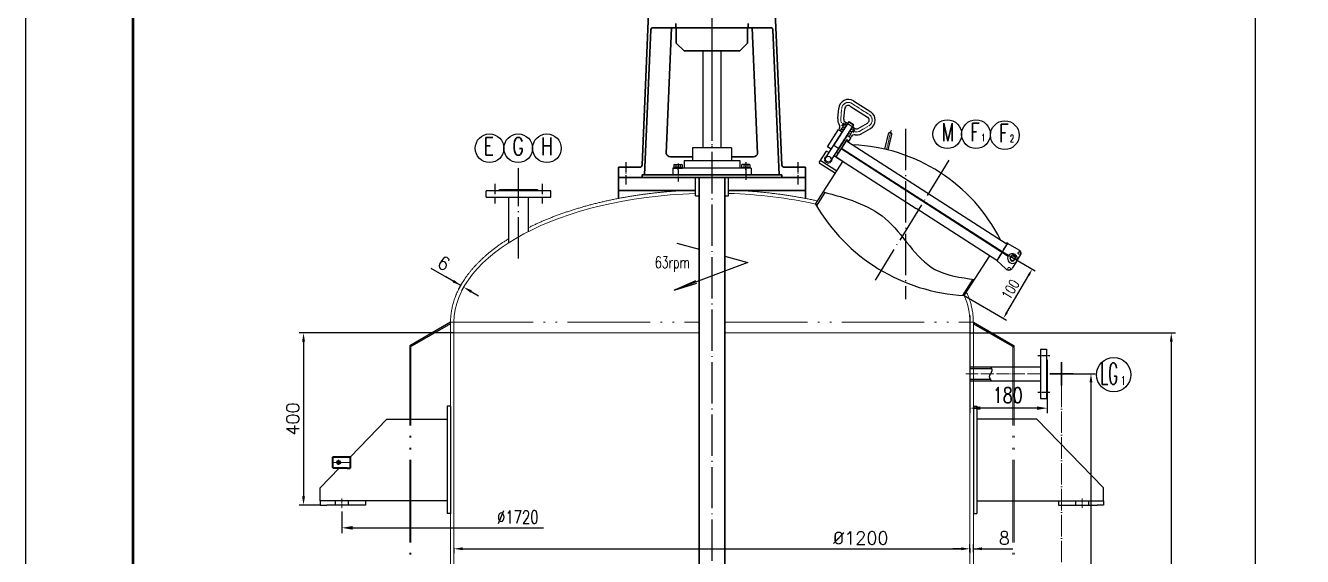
# Model space of a CAD drawing. Extents: x -5195 to 745, y -4429 to 3981.
# Drawn here: x -5195 to -2225, y 719 to 1953 of the extents above; entities that cross this region are included whole.
import ezdxf

# ---------------------------------------------------------------- set-up
doc = ezdxf.new("R2010")
doc.units = 0
doc.header["$MEASUREMENT"] = 0
for name, pattern in [('ACAD_ISO04W100', [30.5, 24, -3, 0.5, -3]), ('ACAD_ISO05W100', [34, 24, -3, 0.5, -3, 0.5, -3]), ('CENTER', [50.8, 31.75, -6.35, 6.35, -6.35]), ('DASH10', [12, 10, -1, 0, -1]), ('DIVIDEX2', [2.5, 1, -0.5, 0, -0.5, 0, -0.5]), ('HIDDEN', [0.375, 0.25, -0.125]), ('PHANTOMX2', [5, 2.5, -0.5, 0.5, -0.5, 0.5, -0.5])]:
    doc.linetypes.add(name, pattern=pattern)
doc.layers.get('0').update_dxf_attribs({"color": 5, "linetype": 'CONTINUOUS'})
doc.layers.get('DEFPOINTS').update_dxf_attribs({"linetype": 'CONTINUOUS'})
for name, color, linetype in [('1中心线', 3, 'ACAD_ISO04W100'), ('3', 5, 'PHANTOMX2'), ('3轮廓', 7, 'CONTINUOUS'), ('3轮廓、图框', 7, 'CONTINUOUS'), ('4文字、标注、剖面线', 5, 'CONTINUOUS'), ('4文字标注', 5, 'CONTINUOUS'), ('6断裂线', 6, 'ACAD_ISO05W100'), ('7虚线', 1, 'HIDDEN'), ('wen', 5, 'CONTINUOUS'), ('粗实线', 7, 'CONTINUOUS')]:
    doc.layers.add(name, color=color, linetype=linetype)
for name, color, linetype, lineweight in [('2-中心线', 3, 'ACAD_ISO04W100', 18), ('3-粗直线', 7, 'CONTINUOUS', 40), ('中心线', 3, 'DASH10', 18), ('双点划线', 5, 'DIVIDEX2', 18), ('细实线', 5, 'CONTINUOUS', 18), ('虚线', 1, 'HIDDEN', 18), ('轮廓线', 7, 'CONTINUOUS', 30)]:
    doc.layers.add(name, color=color, linetype=linetype, lineweight=lineweight)
doc.styles.add('CHINA', font='romans.shx', dxfattribs={"bigfont": 'china.shx'})
doc.styles.add('样式 2', font='ROMANS.shx', dxfattribs={"width": 0.75, "bigfont": 'hmhz.shx'})
doc.dimstyles.new('ISO-25', dxfattribs={"dimscale": 20, "dimtxt": 3, "dimasz": 2.5, "dimexe": 1.25, "dimexo": 0.625, "dimgap": 1, "dimtad": 1, "dimdec": 0, "dimdsep": 46, "dimtxsty": '样式 2', "dimcen": 2.5, "dimclrd": 256, "dimclre": 256, "dimclrt": 256, "dimadec": 0, "dimazin": 0, "dimtfac": 1, "dimtdec": 0, "dimtmove": 0, "dimatfit": 3, "dimfxl": 1, "dimlwd": -1, "dimlwe": -1, "dimarcsym": 0})
doc.dimstyles.new('总图', dxfattribs={"dimscale": 8, "dimtxt": 3, "dimasz": 2, "dimexe": 1, "dimexo": 0, "dimgap": 1, "dimtad": 1, "dimdec": 4, "dimzin": 11, "dimdsep": 46, "dimtxsty": '样式 2', "dimcen": 0, "dimclrd": 256, "dimclre": 256, "dimclrt": 256, "dimadec": 0, "dimazin": 0, "dimtfac": 0.7, "dimtdec": 4, "dimtmove": 0, "dimatfit": 3, "dimfxl": 1, "dimtolj": 1, "dimtzin": 11, "dimarcsym": 0})
doc.dimstyles.new('总图1', dxfattribs={"dimscale": 8, "dimtxt": 3, "dimasz": 2, "dimexe": 1, "dimexo": 0, "dimgap": 1, "dimtad": 1, "dimdec": 4, "dimzin": 11, "dimdsep": 46, "dimtxsty": '样式 2', "dimcen": 0, "dimclrd": 5, "dimclre": 5, "dimclrt": 5, "dimadec": 0, "dimazin": 0, "dimtfac": 0.7, "dimtdec": 4, "dimtmove": 0, "dimatfit": 0, "dimfxl": 1, "dimtolj": 1, "dimtzin": 11, "dimarcsym": 0})
doc.dimstyles.new('普通15CC', dxfattribs={"dimscale": 10, "dimtxt": 3, "dimasz": 2, "dimexe": 1, "dimexo": 0, "dimgap": 1, "dimtad": 1, "dimdec": 0, "dimzin": 11, "dimdsep": 46, "dimtxsty": 'CHINA', "dimcen": 0, "dimclrd": 5, "dimclre": 5, "dimclrt": 5, "dimadec": 0, "dimazin": 0, "dimtfac": 0.7, "dimtdec": 4, "dimtofl": 0, "dimtmove": 0, "dimatfit": 0, "dimfxl": 1, "dimtolj": 1, "dimtzin": 11, "dimarcsym": 0})

# ---------------------------------------------------------------- blocks, each defined once
blk = doc.blocks.new('*D20')
at = {"layer": '3轮廓、图框', "color": 5, "lineweight": -2}
for p, q in [((-4182.5, 1348.9), (-4251.1, 1388.7)), ((-4199.8, 1359), (-4217.1, 1369)), ((-4181.3, 1351), (-4187.5, 1340.3)), ((-4174.4, 1347), (-4180.6, 1336.3)), ((-4158.3, 1334.9), (-4141, 1324.8))]:
    blk.add_line(p, q, dxfattribs=at)
at = {"layer": '3轮廓、图框', "color": 5}
for points in [[(-4201.5, 1356.1), (-4198.1, 1361.9), (-4182.5, 1348.9)], [(-4156.6, 1337.8), (-4159.9, 1332), (-4175.6, 1344.9)]]:
    blk.add_solid(points, dxfattribs=at)
at = {"layer": 'DEFPOINTS', "color": 0}
for p in [(-4182.5, 1348.9), (-4181.3, 1351), (-4174.4, 1347)]:
    blk.add_point(p, dxfattribs=at)
at = {"layer": '3轮廓、图框', "color": 5, "insert": (-4221.8, 1400.7), "char_height": 30, "attachment_point": 5, "rotation": 329.8754, "style": 'CHINA'}
blk.add_mtext('\\A1;6', dxfattribs=at)
blk = doc.blocks.new('*D21')
at = {"layer": '3轮廓、图框', "color": 5, "lineweight": -2}
for p, q in [((-4198.1, 1238.4), (-4558, 1238.4)), ((-4548, 1218.4), (-4548, 858.4)), ((-4509.1, 838.4), (-4558, 838.4))]:
    blk.add_line(p, q, dxfattribs=at)
at = {"layer": '3轮廓、图框', "color": 5}
for points in [[(-4544.7, 1218.4), (-4551.4, 1218.4), (-4548, 1238.4)], [(-4551.4, 858.4), (-4544.7, 858.4), (-4548, 838.4)]]:
    blk.add_solid(points, dxfattribs=at)
at = {"layer": 'DEFPOINTS', "color": 0}
for p in [(-4198.1, 1238.4), (-4548, 838.4), (-4509.1, 838.4)]:
    blk.add_point(p, dxfattribs=at)
at = {"layer": '3轮廓、图框', "color": 5, "insert": (-4573, 1038.4), "char_height": 30, "attachment_point": 5, "rotation": 90, "style": 'CHINA'}
blk.add_mtext('\\A1;400', dxfattribs=at)
blk = doc.blocks.new('*D22')
at = {"layer": '4文字标注'}
for p, q in [((-4459.1, 823.8), (-4459.1, 773)), ((-4434.1, 785.5), (-3989.8, 785.5))]:
    blk.add_line(p, q, dxfattribs=at)
blk.add_solid([(-4434.1, 789.7), (-4434.1, 781.3), (-4459.1, 785.5)], dxfattribs=at)
at = {"layer": 'DEFPOINTS', "color": 0}
for p in [(-4459.1, 830), (-4010.9, 642)]:
    blk.add_point(p, dxfattribs=at)
at = {"layer": '4文字标注', "insert": (-4049.6, 810.5), "char_height": 30, "attachment_point": 5, "style": '样式 2', "bg_fill": 3, "box_fill_scale": 1.25, "bg_fill_color": 256, "bg_fill_true_color": 13158600, "bg_fill_transparency": 0}
blk.add_mtext('%%C1720', dxfattribs=at)
at = {"layer": 'DEFPOINTS', "color": 0}
blk.add_point((-4010.9, 785.5), dxfattribs=at)
blk = doc.blocks.new('_None')
blk = doc.blocks.new('管口符号')
at = {"layer": '4文字标注'}
blk.add_circle((-1249.14, -514.69), 4, dxfattribs=at)
at = {"layer": '4文字标注', "style": '样式 2', "width": 0.7}
for tag, p, height in [('A', (-1250.76, -516.64), 5), ('1', (-1247.74, -516.63), 2)]:
    blk.add_attdef(tag, p, '', height=height, dxfattribs=at)
blk = doc.blocks.new('*D38')
at = {"layer": '3轮廓、图框', "color": 5, "lineweight": -2}
for p, q in [((-2998.1, 728.7), (-2998.1, 746.7)), ((-2990.1, 728.7), (-2990.1, 746.7)), ((-3018.1, 736.7), (-3038.1, 736.7)), ((-2990.1, 736.7), (-2898, 736.7)), ((-2970.1, 736.7), (-2950.1, 736.7))]:
    blk.add_line(p, q, dxfattribs=at)
at = {"layer": '3轮廓、图框', "color": 5}
for points in [[(-3018.1, 733.4), (-3018.1, 740.1), (-2998.1, 736.7)], [(-2970.1, 740.1), (-2970.1, 733.4), (-2990.1, 736.7)]]:
    blk.add_solid(points, dxfattribs=at)
at = {"layer": 'DEFPOINTS', "color": 0}
for p in [(-2998.1, 728.7), (-2990.1, 736.7), (-2990.1, 728.7)]:
    blk.add_point(p, dxfattribs=at)
at = {"layer": '3轮廓、图框', "color": 5, "insert": (-2918, 761.7), "char_height": 30, "attachment_point": 5, "style": 'CHINA'}
blk.add_mtext('\\A1;8', dxfattribs=at)
blk = doc.blocks.new('*D42')
at = {"layer": '3轮廓、图框', "color": 5, "lineweight": -2}
for p, q in [((-4198.1, 738.1), (-4198.1, 726.7)), ((-4178.1, 736.7), (-3018.1, 736.7)), ((-2998.1, 738.1), (-2998.1, 726.7))]:
    blk.add_line(p, q, dxfattribs=at)
at = {"layer": '3轮廓、图框', "color": 5}
for points in [[(-4178.1, 740.1), (-4178.1, 733.4), (-4198.1, 736.7)], [(-3018.1, 733.4), (-3018.1, 740.1), (-2998.1, 736.7)]]:
    blk.add_solid(points, dxfattribs=at)
at = {"layer": 'DEFPOINTS', "color": 0}
for p in [(-4198.1, 738.1), (-2998.1, 738.1), (-2998.1, 736.7)]:
    blk.add_point(p, dxfattribs=at)
at = {"layer": '3轮廓、图框', "color": 5, "insert": (-3251.9, 761.7), "char_height": 30, "attachment_point": 5, "style": 'CHINA'}
blk.add_mtext('\\A1;{\\fISOCPEUR|b0|i0|c0|p22;%%c}1200', dxfattribs=at)
blk = doc.blocks.new('*U19')
at = {"color": 3, "linetype": 'CENTER'}
blk.add_line((419.9, 127.7), (404.9, 127.7), dxfattribs=at)
at = {"color": 7, "linetype": 'Continuous'}
for p, q in [((413.9, 146.2), (410.9, 146.2)), ((410.9, 146.2), (410.9, 109.2)), ((410.9, 109.2), (413.9, 109.2)), ((413.9, 109.2), (413.9, 146.2))]:
    blk.add_line(p, q, dxfattribs=at)
blk = doc.blocks.new('*D65')
at = {"layer": '3轮廓、图框', "color": 5, "lineweight": -2}
for p, q in [((-3559, 2959.8), (-2324.6, 2959.8)), ((-2334.6, 2939.8), (-2334.6, -973.8)), ((-3559, -993.8), (-2324.6, -993.8))]:
    blk.add_line(p, q, dxfattribs=at)
at = {"layer": '3轮廓、图框', "color": 5}
for points in [[(-2331.2, 2939.8), (-2337.9, 2939.8), (-2334.6, 2959.8)], [(-2337.9, -973.8), (-2331.2, -973.8), (-2334.6, -993.8)]]:
    blk.add_solid(points, dxfattribs=at)
at = {"layer": 'DEFPOINTS', "color": 0}
for p in [(-3559, 2959.8), (-3559, -993.8), (-2334.6, -993.8)]:
    blk.add_point(p, dxfattribs=at)
at = {"layer": '3轮廓、图框', "color": 5, "insert": (-2359.6, 455.3), "char_height": 30, "attachment_point": 5, "rotation": 90, "style": 'CHINA'}
blk.add_mtext('\\A1;~3960', dxfattribs=at)
blk = doc.blocks.new('*D66')
at = {"layer": '3轮廓、图框', "color": 5, "lineweight": -2}
for p, q in [((-2998.1, 1238.4), (-2519.7, 1238.4)), ((-2529.7, 1218.4), (-2529.7, -241.6)), ((-2998.1, -261.6), (-2519.7, -261.6))]:
    blk.add_line(p, q, dxfattribs=at)
at = {"layer": '3轮廓、图框', "color": 5}
for points in [[(-2526.4, 1218.4), (-2533, 1218.4), (-2529.7, 1238.4)], [(-2533, -241.6), (-2526.4, -241.6), (-2529.7, -261.6)]]:
    blk.add_solid(points, dxfattribs=at)
at = {"layer": 'DEFPOINTS', "color": 0}
for p in [(-2998.1, 1238.4), (-2998.1, -261.6), (-2529.7, -261.6)]:
    blk.add_point(p, dxfattribs=at)
at = {"layer": '3轮廓、图框', "color": 5, "insert": (-2554.7, 488.4), "char_height": 30, "attachment_point": 5, "rotation": 90, "style": 'CHINA'}
blk.add_mtext('\\A1;1500', dxfattribs=at)
blk = doc.blocks.new('*D69')
at = {"layer": '4文字、标注、剖面线', "color": 5, "lineweight": -2}
for p, q in [((-2998.1, 1278.8), (-2998.1, 1051.7)), ((-2818.1, 1111), (-2818.1, 1051.7)), ((-2842.1, 1063.7), (-2974.1, 1063.7))]:
    blk.add_line(p, q, dxfattribs=at)
at = {"layer": '4文字、标注、剖面线', "color": 5}
for points in [[(-2974.1, 1067.7), (-2974.1, 1059.7), (-2998.1, 1063.7)], [(-2842.1, 1059.7), (-2842.1, 1067.7), (-2818.1, 1063.7)]]:
    blk.add_solid(points, dxfattribs=at)
at = {"layer": 'DEFPOINTS', "color": 0}
for p in [(-2998.1, 1278.8), (-2818.1, 1111), (-2998.1, 1063.7)]:
    blk.add_point(p, dxfattribs=at)
at = {"layer": '4文字、标注、剖面线', "color": 5, "insert": (-2910.2, 1093.7), "char_height": 36, "attachment_point": 5, "style": '样式 2'}
blk.add_mtext('\\A1;180', dxfattribs=at)
blk = doc.blocks.new('*D70')
at = {"layer": '3轮廓、图框', "color": 5, "lineweight": -2}
for p, q in [((-2757.8, 1143.5), (-2706.5, 1143.5)), ((-2716.5, 1123.5), (-2716.5, -141.6)), ((-2757.8, -161.6), (-2706.5, -161.6))]:
    blk.add_line(p, q, dxfattribs=at)
at = {"layer": '3轮廓、图框', "color": 5}
for points in [[(-2713.2, 1123.5), (-2719.8, 1123.5), (-2716.5, 1143.5)], [(-2719.8, -141.6), (-2713.2, -141.6), (-2716.5, -161.6)]]:
    blk.add_solid(points, dxfattribs=at)
at = {"layer": 'DEFPOINTS', "color": 0}
for p in [(-2757.8, 1143.5), (-2757.8, -161.6), (-2716.5, -161.6)]:
    blk.add_point(p, dxfattribs=at)
at = {"layer": '3轮廓、图框', "color": 5, "insert": (-2741.5, 223.7), "char_height": 30, "attachment_point": 5, "rotation": 90, "style": 'CHINA'}
blk.add_mtext('\\A1;1305㊣1{}{{\\H0.7x;}{}}', dxfattribs=at)
blk = doc.blocks.new('*D141')
at = {"color": 5, "lineweight": -2}
for p, q in [((-2944.1, 1440.1), (-2846.3, 1382.7)), ((-2912.1, 1286.2), (-2861.3, 1373)), ((-3011.2, 1325.6), (-2913.3, 1268.3))]:
    blk.add_line(p, q, dxfattribs=at)
at = {"color": 5}
for points in [[(-2859, 1371.6), (-2863.6, 1374.3), (-2853.2, 1386.8)], [(-2914.4, 1287.5), (-2909.8, 1284.8), (-2920.2, 1272.4)]]:
    blk.add_solid(points, dxfattribs=at)
at = {"layer": 'DEFPOINTS', "color": 0}
for p in [(-2944.1, 1440.1), (-2853.2, 1386.8), (-3011.2, 1325.6)]:
    blk.add_point(p, dxfattribs=at)
at = {"color": 5, "insert": (-2904, 1339.7), "char_height": 24, "attachment_point": 5, "rotation": 59.6395, "style": '样式 2'}
blk.add_mtext('\\A1;100{}{{\\H0.7x;}{}}', dxfattribs=at)

msp = doc.modelspace()

# ---------------------------------------------------------------- hatches: boundary and pattern name
at = {"layer": '4文字标注'}
h = msp.add_hatch(dxfattribs=at)
h.set_pattern_fill('ANSI31', color=256, scale=1.4, angle=327.2919197, style=0)
h.set_pattern_definition([(12.29192, (-2036.8164, -1230.395), (-0.9463076, 4.343101), [])])
edge = h.paths.add_edge_path()
edge.add_line((-3283.84217, 1725.96344), (-3286.98575, 1727.98221))
edge.add_spline(control_points=[(-3286.98575, 1727.98221), (-3287.31961, 1727.15382), (-3288.70432, 1724.31694), (-3293.12264, 1720.57426), (-3295.46829, 1714.65443), (-3298.28092, 1711.98522), (-3299.42884, 1711.01563)], knot_values=[2.9442463808, 2.9442463808, 2.9442463808, 2.9442463808, 4.8613527119, 9.7835524949, 14.9092047666, 18.0982950546, 18.0982950546, 18.0982950546, 18.0982950546], degree=3, periodic=0)
edge.add_line((-3299.42884, 1711.01563), (-3295.18971, 1708.29331))
edge.add_line((-3295.18971, 1708.29331), (-3283.84217, 1725.96344))
edge = h.paths.add_edge_path()
edge.add_spline(control_points=[(-3277.54959, 1696.96505), (-3276.93939, 1698.81324), (-3275.26673, 1703.03683), (-3270.46532, 1707.76274), (-3269.06726, 1713.01875), (-3267.38114, 1714.81497), (-3267.01075, 1715.15451)], knot_values=[2.9399905692, 2.9399905692, 2.9399905692, 2.9399905692, 7.0684426094, 12.6744620432, 16.9909966911, 18.0838606352, 18.0838606352, 18.0838606352, 18.0838606352], degree=3, periodic=0)
edge.add_line((-3267.01075, 1715.15451), (-3269.70607, 1716.88541))
edge.add_line((-3269.70607, 1716.88541), (-3281.05361, 1699.21528))
edge.add_line((-3281.05361, 1699.21528), (-3277.54959, 1696.96505))

# ---------------------------------------------------------------- linework, layer by layer
at = {"color": 7, "linetype": 'Continuous'}
for p, q in [((-3686.57037, 1629.14499), (-3685.27088, 1629.89524)), ((-3686.57037, 1629.14499), (-3686.57037, 1622.89524)), ((-3667.1714, 1621.21524), (-3686.57037, 1621.21524)), ((-3685.27088, 1629.89524), (-3668.47088, 1629.89524)), ((-3681.72062, 1629.14499), (-3681.72062, 1622.89524)), ((-3672.02114, 1629.14499), (-3672.02114, 1622.89524)), ((-3668.47088, 1629.89524), (-3667.1714, 1629.14499)), ((-3667.1714, 1629.14499), (-3667.1714, 1622.89524)), ((-3527.77088, 1629.89524), (-3529.07037, 1629.14499)), ((-3529.07037, 1629.14499), (-3529.07037, 1622.89524)), ((-3510.97088, 1629.89524), (-3527.77088, 1629.89524)), ((-3524.22062, 1629.14499), (-3524.22062, 1622.89524)), ((-3514.52114, 1629.14499), (-3514.52114, 1622.89524)), ((-3509.6714, 1629.14499), (-3510.97088, 1629.89524)), ((-3509.6714, 1629.14499), (-3509.6714, 1622.89524))]:
    msp.add_line(p, q, dxfattribs=at)
for centre, radius, start, end in [((-3684.1455, 1625.60146), 4.29378, 55.61575253, 124.38424747), ((-3676.87088, 1613.8455), 16.04974, 72.41204623, 107.58795377), ((-3669.59627, 1625.60146), 4.29378, 55.61575253, 124.38424747), ((-3526.6455, 1625.60146), 4.29378, 55.61575253, 124.38424747), ((-3519.37088, 1613.8455), 16.04974, 72.41204623, 107.58795377), ((-3512.09627, 1625.60146), 4.29378, 55.61575253, 124.38424747)]:
    msp.add_arc(centre, radius, start, end, dxfattribs=at)
at = {"layer": '1中心线', "ltscale": 5}
msp.add_line((-3598.12088, 2269.7136), (-3598.12088, 1583.07614), dxfattribs=at)
at = {"layer": '1中心线', "ltscale": 4}
for p, q in [((-3598.12088, 2146.86022), (-3598.12088, -1026.48243)), ((-3148.12088, 1713.08846), (-3148.12088, 1317.01537)), ((-3148.12088, 1713.08846), (-3148.12088, 1317.01537)), ((-3046.98096, 1639.82225), (-3218.68484, 1361.3579)), ((-4048.12088, 1411.44588), (-4048.12088, 1621.44969))]:
    msp.add_line(p, q, dxfattribs=at)
at = {"layer": '1中心线'}
for p, q in [((-3798.12088, 1635.8734), (-3798.12088, 1583.80636)), ((-3398.12088, 1635.8734), (-3398.12088, 1583.80636)), ((-4103.12088, 1585.19463), (-4103.12088, 1539.19463)), ((-3993.12088, 1585.19463), (-3993.12088, 1539.19463))]:
    msp.add_line(p, q, dxfattribs=at)
at = {"layer": '1中心线', "ltscale": 0.5}
for p, q in [((-3519.37088, 1635.46329), (-3519.37088, 1594.40799)), ((-3676.87088, 1632.72869), (-3676.87088, 1590.80448))]:
    msp.add_line(p, q, dxfattribs=at)
at = {"layer": '2-中心线', "ltscale": 2}
msp.add_line((-4482.57683, 937.44623), (-4437.48064, 937.44623), dxfattribs=at)
at = {"layer": '2-中心线'}
msp.add_line((-4466.55069, 943.30417), (-4466.55069, 931.89993), dxfattribs=at)
at = {"layer": '3'}
for p, q in [((-2840.01089, 1186.04963), (-2812.52035, 1186.04963)), ((-2840.01089, 1101.04963), (-2812.52035, 1101.04963))]:
    msp.add_line(p, q, dxfattribs=at)
at = {"layer": '3-粗直线'}
for points in [[(-4467.06295, 924.11289), (-4478.55069, 924.11289), (-4479.88403, 925.44623), (-4479.88403, 949.44623), (-4478.55069, 950.77956), (-4439.94191, 950.77956)], [(-4446.38882, 950.77956), (-4439.94191, 950.77956)], [(-4442.53072, 950.77956), (-4439.94191, 950.77956)], [(-4439.94191, 950.77956), (-4439.94191, 924.11289)], [(-4446.38882, 924.11289), (-4467.06295, 924.11289)], [(-4446.38882, 924.11289), (-4439.94191, 924.11289)]]:
    msp.add_lwpolyline(points, dxfattribs=at)
msp.add_circle((-4466.55069, 937.44623), 3.8, dxfattribs=at)
at = {"layer": '3轮廓', "lineweight": 30}
for p, q in [((-3734.95563, 2224.59993), (-3760.64528, 1628.59993)), ((-3461.28614, 2224.59993), (-3435.59648, 1628.59993)), ((-3740.07281, 1943.33056), (-3754.62088, 1605.81524)), ((-3692.85657, 1948.11524), (-3735.07745, 1948.11524)), ((-3691.83407, 1948.11524), (-3704.44153, 1655.62229)), ((-3692.85657, 1948.11524), (-3598.12088, 1948.11524)), ((-3682.45657, 1958.11524), (-3682.45657, 1948.11524)), ((-3682.45657, 1948.11524), (-3681.15657, 1948.11524)), ((-3681.15657, 1948.11524), (-3681.15657, 1912.50002)), ((-3503.38519, 1948.11524), (-3598.12088, 1948.11524)), ((-3515.08519, 1948.11524), (-3515.08519, 1912.50002)), ((-3513.78519, 1948.11524), (-3515.08519, 1948.11524)), ((-3513.78519, 1958.11524), (-3513.78519, 1948.11524)), ((-3504.40769, 1948.11524), (-3491.80024, 1655.62229)), ((-3503.38519, 1948.11524), (-3461.16432, 1948.11524)), ((-3456.16896, 1943.33056), (-3441.62088, 1605.81524)), ((-3681.15657, 1912.50002), (-3662.77179, 1894.11524)), ((-3515.08519, 1912.50002), (-3533.46997, 1894.11524)), ((-3662.77179, 1894.11524), (-3598.12088, 1894.11524)), ((-3533.46997, 1894.11524), (-3598.12088, 1894.11524)), ((-3694.68494, 1647.81524), (-3643.62088, 1647.81524)), ((-3501.55682, 1647.81524), (-3552.62088, 1647.81524)), ((-3815.62088, 1623.81524), (-3815.62088, 1551.16178)), ((-3815.62088, 1623.81524), (-3765.64064, 1623.81524)), ((-3760.62088, 1605.81524), (-3435.62088, 1605.81524)), ((-3760.62088, 1605.81524), (-3760.62088, 1599.81524)), ((-3435.62088, 1605.81524), (-3435.62088, 1599.81524)), ((-3380.62088, 1623.81524), (-3430.60112, 1623.81524)), ((-3380.62088, 1623.81524), (-3380.62088, 1550.10666)), ((-3815.62088, 1599.81524), (-3380.62088, 1599.81524)), ((-3815.62088, 1569.81524), (-3636.62088, 1569.81524)), ((-3559.62088, 1569.81524), (-3380.62088, 1569.81524))]:
    msp.add_line(p, q, dxfattribs=at)
at = {"layer": '3轮廓', "color": 7}
for p, q in [((-3618.92088, 1892.81524), (-3618.92088, 1668.81524)), ((-3577.32088, 1892.81524), (-3577.32088, 1668.81524)), ((-3552.62088, 1668.81524), (-3643.62088, 1668.81524)), ((-3643.62088, 1668.81524), (-3643.62088, 1639.2903)), ((-3552.62088, 1668.81524), (-3552.62088, 1639.2903)), ((-3662.87088, 1639.2903), (-3662.87088, 1621.21524)), ((-3662.87088, 1639.2903), (-3533.37088, 1639.2903)), ((-3533.37088, 1639.2903), (-3533.37088, 1621.21524)), ((-3598.12088, 1621.21524), (-3689.12088, 1621.21524)), ((-3689.12088, 1621.21524), (-3689.12088, 1605.81524)), ((-3664.44588, 1605.81524), (-3689.12088, 1605.81524)), ((-3507.12088, 1621.21524), (-3598.12088, 1621.21524)), ((-3507.12088, 1605.81524), (-3531.79588, 1605.81524)), ((-3507.12088, 1621.21524), (-3507.12088, 1605.81524))]:
    msp.add_line(p, q, dxfattribs=at)
at = {"layer": '3轮廓'}
for p, q in [((-3330.38224, 1650.90143), (-3279.97816, 1729.38951)), ((-3279.97816, 1729.38951), (-3278.59636, 1729.69059)), ((-3279.97816, 1729.38951), (-3268.19807, 1721.82449)), ((-3278.59636, 1729.69059), (-3268.49915, 1723.20628)), ((-3268.19807, 1721.82449), (-3268.49915, 1723.20628)), ((-3329.44399, 1670.86867), (-3303.50676, 1711.25753)), ((-3295.51313, 1706.12412), (-3321.45037, 1665.73526)), ((-3318.60216, 1643.33641), (-3268.19807, 1721.82449)), ((-3282.89161, 1698.01873), (-3308.82885, 1657.62987)), ((-3303.50676, 1711.25753), (-3295.09242, 1705.85394)), ((-3283.31233, 1698.28891), (-3274.89799, 1692.88532)), ((-3195.84309, 1665.72079), (-3187.65659, 1701.27205)), ((-3188.06183, 1663.86166), (-3179.86062, 1699.47685)), ((-3321.02965, 1665.46508), (-3329.44399, 1670.86867)), ((-3314.83535, 1675.1107), (-3303.05527, 1667.54567)), ((-3297.6037, 1667.05947), (-3310.03196, 1647.70648)), ((-3284.65929, 1687.86367), (-3305.46311, 1655.46844)), ((-3297.6037, 1667.05947), (-2908.82739, 1417.39209)), ((-3284.63508, 1687.2539), (-3297.06334, 1667.90091)), ((-3297.06334, 1667.90091), (-2908.27525, 1418.22595)), ((-3290.75258, 1663.84822), (-3291.29294, 1663.00678)), ((-3282.97642, 1686.78295), (-3284.65929, 1687.86367)), ((-3284.63508, 1687.2539), (-3282.99417, 1686.20013)), ((-3282.97642, 1686.78295), (-3283.06516, 1683.86883)), ((-3282.99417, 1686.20013), (-3283.06516, 1683.86883)), ((-3281.08791, 1682.59906), (-3283.06516, 1683.86883)), ((-3283.06516, 1683.86883), (-3098.49661, 1565.34116)), ((-3274.89799, 1692.88532), (-3281.38229, 1682.78811)), ((-3357.19959, 1538.171), (-3293.62398, 1637.16948)), ((-3348.78003, 1634.55973), (-3331.48854, 1661.48563)), ((-3348.35931, 1634.28955), (-3310.91547, 1610.24357)), ((-3345.11716, 1639.33815), (-3307.67332, 1615.29218)), ((-3325.89288, 1657.89217), (-3331.48854, 1661.48563)), ((-3293.62398, 1637.16948), (-3314.11279, 1650.32714)), ((-3310.03196, 1647.70648), (-3122.81276, 1527.4766)), ((-3305.46311, 1655.46844), (-3309.24956, 1657.90005)), ((-4123.12088, 1554.19463), (-4123.12088, 1569.19463)), ((-4092.12088, 1572.19463), (-4004.12088, 1572.19463)), ((-4092.12088, 1569.19463), (-4092.12088, 1572.19463)), ((-4070.62088, 1448.31235), (-4070.62088, 1554.19463)), ((-4025.62088, 1554.19463), (-4025.62088, 1473.91959)), ((-4004.12088, 1572.19463), (-4004.12088, 1569.19463)), ((-3973.12088, 1554.19463), (-3973.12088, 1569.19463)), ((-3354.54417, 1533.61871), (-3334.93284, 1565.27268)), ((-3098.49661, 1565.34116), (-2913.92805, 1446.81349)), ((-2935.59357, 1407.24673), (-3122.81276, 1527.4766)), ((-2923.16531, 1426.59972), (-2935.59357, 1407.24673)), ((-2923.16531, 1426.59972), (-2935.05321, 1408.08816)), ((-2928.93571, 1431.49385), (-2929.47607, 1430.65242)), ((-2922.62495, 1427.44116), (-2910.73705, 1445.95272)), ((-2922.62495, 1427.44116), (-2914.84065, 1439.56269)), ((-2918.84244, 1433.3312), (-2910.19669, 1446.79415)), ((-2911.83761, 1447.84793), (-2913.92805, 1446.81349)), ((-2910.19669, 1446.79415), (-2911.83761, 1447.84793)), ((-2910.19669, 1446.79415), (-2884.4133, 1431.42482)), ((-3011.17084, 1325.64666), (-2952.00154, 1417.78373)), ((-2935.59357, 1407.24673), (-2914.74875, 1387.25802)), ((-2925.10747, 1423.57543), (-2929.86889, 1416.16106)), ((-2902.18085, 1416.69895), (-2903.80192, 1414.17464)), ((-2889.56827, 1404.8914), (-2899.51494, 1389.40268)), ((-2894.54614, 1408.23069), (-2892.92507, 1410.755)), ((-2888.90722, 1405.92076), (-2880.32182, 1419.28975)), ((-3014.6446, 1325.78927), (-2990.44645, 1363.47006)), ((-2834.12088, 1201.04963), (-2820.12088, 1201.04963)), ((-2834.12088, 1201.04963), (-2834.12088, 1086.04963)), ((-2820.12088, 1201.04963), (-2820.12088, 1086.04963)), ((-2998.12088, 1159.54963), (-2834.12088, 1159.54963)), ((-2820.12088, 1176.04963), (-2818.12088, 1176.04963)), ((-2818.12088, 1176.04963), (-2818.12088, 1111.04963)), ((-2998.12088, 1156.04963), (-2947.46444, 1156.04963)), ((-2998.12088, 1131.04963), (-2950.34138, 1131.04963)), ((-2998.12088, 1127.54963), (-2834.12088, 1127.54963)), ((-2820.12088, 1111.04963), (-2818.12088, 1111.04963)), ((-2834.12088, 1086.04963), (-2820.12088, 1086.04963))]:
    msp.add_line(p, q, dxfattribs=at)
msp.add_lwpolyline([(645.38295, 3881.18614, 6, 6, 0), (645.38295, -4328.81386, 6, 6, 0), (-4944.61705, -4328.81386, 6, 6, 0), (-4944.61705, 3881.18614, 6, 6, 0), (645.38295, 3881.18614, 6, 6, 0), (645.38295, -4328.81386, 0, 0, 0)], format="xyseb", dxfattribs=at)
for centre, radius in [((-3327.56786, 1642.32957), 6.77415), ((-2898.64263, 1412.03016), 5.5)]:
    msp.add_circle(centre, radius, dxfattribs=at)
at = {"layer": '3轮廓', "lineweight": 30}
for centre, radius, start, end in [((-3735.07745, 1943.11524), 5, 90, 177.53188209), ((-3461.16432, 1943.11524), 5, 2.46811791, 90), ((-3694.68494, 1657.81524), 10, 192.66767387, 270), ((-3501.55682, 1657.81524), 10, 270, 347.33232613), ((-3765.64064, 1628.81524), 5, 270, 357.53188209), ((-3430.60112, 1628.81524), 5, 182.46811791, 270)]:
    msp.add_arc(centre, radius, start, end, dxfattribs=at)
at = {"layer": '3轮廓'}
for centre, radius, start, end in [((-3183.68469, 1700.69543), 4.00151, 345.4600927, 168.60466168), ((-3286.23703, 1272.9961), 403, 26.88064542, 87.70319397), ((-2887.61216, 1423.58901), 8.4636, 329.47127946, 67.79294342), ((-2898.89606, 1411.60649), 11.49367, 144.79006225, 330.35111721), ((-2899.24477, 1411.10553), 11.5, 327.2919197, 146.73553572), ((-2899.17403, 1411.20267), 5.5, 147.2919197, 327.2919197), ((-2897.55296, 1413.72697), 5.5, 327.2919197, 147.2919197), ((-2908.07371, 1395.02057), 10.23784, 229.30765943, 326.71950951)]:
    msp.add_arc(centre, radius, start, end, dxfattribs=at)
at = {"layer": '3轮廓、图框'}
for p, q in [((-3636.62088, 1557.301), (-3636.62088, 1599.81524)), ((-3559.62088, 1557.301), (-3559.62088, 1599.81524)), ((-3973.12088, 1569.19463), (-4123.12088, 1569.19463)), ((-4123.12088, 1554.19463), (-3973.12088, 1554.19463)), ((-3636.62088, 1557.301), (-3628.12088, 1557.301)), ((-3568.12088, 1557.301), (-3559.62088, 1557.301))]:
    msp.add_line(p, q, dxfattribs=at)
msp.add_arc((-2988.81736, 1750.00368), 424.94536, 209.90040896, 266.98466772, dxfattribs=at)
at = {"layer": '4文字标注'}
msp.add_lwpolyline([(745.38295, -4428.81386), (745.38295, 3981.18614), (-5194.61705, 3981.18614), (-5194.61705, -4428.81386)], close=True, dxfattribs=at)
at = {"layer": '4文字标注', "const_width": 4}
for points in [[(-2785.19378, 1170.90279), (-2785.19378, 1116.19646)], [(-2812.54694, 1143.54963), (-2757.84061, 1143.54963)]]:
    msp.add_lwpolyline(points, dxfattribs=at)
at = {"layer": '4文字标注'}
for points, knots in [([(-3286.98575, 1727.98221), (-3287.31961, 1727.15382), (-3288.70432, 1724.31694), (-3293.12264, 1720.57426), (-3295.46829, 1714.65443), (-3298.28092, 1711.98522), (-3299.42884, 1711.01563)], [2.9442463808, 2.9442463808, 2.9442463808, 2.9442463808, 4.8613527119, 9.7835524949, 14.9092047666, 18.0982950546, 18.0982950546, 18.0982950546, 18.0982950546]), ([(-3267.01075, 1715.15451), (-3267.38114, 1714.81497), (-3269.06726, 1713.01875), (-3270.46532, 1707.76274), (-3275.26673, 1703.03683), (-3276.93939, 1698.81324), (-3277.54959, 1696.96505)], [2.9399905692, 2.9399905692, 2.9399905692, 2.9399905692, 4.0328545133, 8.3493891612, 13.9554085951, 18.0838606352, 18.0838606352, 18.0838606352, 18.0838606352])]:
    msp.add_open_spline(points, degree=3, knots=knots, dxfattribs=at)
for points in [[(-3339.0728, 1566.39762), (-3194.97134, 1504.35225), (-3079.43132, 1386.37042), (-2987.15796, 1363.03896)], [(-2947.7807, 1127.54963), (-2952.3688, 1136.48194), (-2946.48167, 1151.21449), (-2949.12269, 1159.54963)]]:
    msp.add_spline(points, degree=3, dxfattribs=at)
at = {"layer": '6断裂线', "ltscale": 10}
for p, q in [((-4206.12088, 1263.41796), (-4301.12088, 1208.56968)), ((-4206.12143, 1259.95354), (-4301.12088, 1205.10558)), ((-2990.12088, 1263.41796), (-2895.12088, 1208.56968)), ((-2990.12033, 1259.95354), (-2895.12088, 1205.10558))]:
    msp.add_line(p, q, dxfattribs=at)
at = {"layer": '7虚线'}
msp.add_circle((-2882.97736, 1424.50072), 3, dxfattribs=at)
at = {"layer": 'wen'}
for p, q in [((-3679.40093, 1447.40953), (-3628.12088, 1433.34641)), ((-3514.91905, 1402.30177), (-3686.24452, 1338.34255)), ((-3568.12088, 1416.89192), (-3514.91905, 1402.30177)), ((-3686.24452, 1338.34255), (-3635.95392, 1360.67016)), ((-3686.24452, 1338.34255), (-3633.62553, 1354.43315))]:
    msp.add_line(p, q, dxfattribs=at)
at = {"layer": '中心线'}
for p, q in [((-3298.63487, 1736.20682), (-3296.23959, 1760.53226)), ((-3272.59218, 1771.98124), (-3232.53989, 1746.26015)), ((-3254.23708, 1707.69511), (-3233.11316, 1719.99324)), ((-3191.94801, 1664.81057), (-3181.54149, 1710.00265)), ((-2737.12088, 853.7797), (-2737.12088, 830.02085))]:
    msp.add_line(p, q, dxfattribs=at)
at = {"layer": '中心线', "ltscale": 3}
msp.add_line((-2834.12088, 1143.54963), (-3007.52777, 1143.54963), dxfattribs=at)
msp.add_line((-2834.12088, 1143.54963), (-3007.52777, 1143.54963), dxfattribs=at)
at = {"layer": '中心线', "ltscale": 5}
msp.add_line((-2785.19378, 1116.19646), (-2785.19378, -184.22888), dxfattribs=at)
at = {"layer": '中心线'}
for centre, radius, start, end in [((-3280.91371, 1759.02314), 15.4, 57.2919197, 174.3763043), ((-3284.70225, 1734.8349), 14, 174.3763043, 237.2919197), ((-3240.86142, 1733.30206), 15.4, 300.2075351, 57.2919197), ((-3261.28095, 1719.79403), 14, 237.2919197, 300.2075351)]:
    msp.add_arc(centre, radius, start, end, dxfattribs=at)
at = {"layer": '双点划线', "color": 6, "linetype": 'ACAD_ISO05W100', "ltscale": 8}
for p, q in [((-4206.12088, 1263.41796), (-3628.12088, 1263.41796)), ((-3568.12088, 1263.41796), (-2990.12088, 1263.41796)), ((-2898.12088, -336.58204), (-2898.12088, 1206.83763)), ((-2895.12088, -336.58204), (-2895.12088, 1208.56968))]:
    msp.add_line(p, q, dxfattribs=at)
at = {"layer": '粗实线'}
for p, q in [((-3305.60118, 1736.89279), (-3303.20589, 1761.21822)), ((-3291.66856, 1735.52086), (-3289.27328, 1759.8463)), ((-3276.37469, 1766.09119), (-3236.3224, 1740.37011)), ((-3268.80966, 1777.87128), (-3228.75738, 1752.15019)), ((-3288.48477, 1728.94486), (-3265.06347, 1713.90399)), ((-3257.75902, 1713.74457), (-3236.6351, 1726.0427)), ((-3250.71515, 1701.64565), (-3229.59123, 1713.94378)), ((-4206.12088, 1068.41796), (-4214.12088, 1068.41796)), ((-2990.12088, 1068.41796), (-2990.12088, 818.41796)), ((-2990.12088, 1068.41796), (-2982.12088, 1068.41796)), ((-2982.12088, 1068.41796), (-2982.12088, 818.41796)), ((-4439.94191, 949.82851), (-4354.12088, 1038.41796)), ((-4354.12088, 1038.41796), (-4214.12088, 1038.41796)), ((-2842.12088, 1038.41796), (-2982.12088, 1038.41796)), ((-2687.12088, 878.41796), (-2842.12088, 1038.41796)), ((-4509.12088, 878.41796), (-4464.85391, 924.11289)), ((-4509.12088, 848.41796), (-4509.12088, 878.41796)), ((-2687.12088, 848.41796), (-2687.12088, 878.41796)), ((-4509.12088, 848.41796), (-4509.12088, 838.41796)), ((-4214.12088, 848.41796), (-4509.12088, 848.41796)), ((-4509.12088, 838.41796), (-4494.12088, 838.41796)), ((-4474.12088, 848.41796), (-4474.12088, 838.41796)), ((-2982.12088, 848.41796), (-2687.12088, 848.41796)), ((-2792.12088, 848.41796), (-2792.12088, 838.41796)), ((-2792.12088, 838.41796), (-2702.12088, 838.41796)), ((-2752.12088, 848.41796), (-2752.12088, 838.41796)), ((-2722.12088, 848.41796), (-2722.12088, 838.41796)), ((-2687.12088, 838.41796), (-2702.12088, 838.41796)), ((-2687.12088, 848.41796), (-2687.12088, 838.41796)), ((-2990.12088, 818.41796), (-2982.12088, 818.41796))]:
    msp.add_line(p, q, dxfattribs=at)
for centre, radius, start, end in [((-3280.91371, 1759.02314), 22.4, 57.2919197, 174.3763043), ((-3280.91371, 1759.02314), 8.4, 57.2919197, 174.3763043), ((-3284.70225, 1734.8349), 21, 174.3763043, 214.72519302), ((-3308.86593, 1718.08746), 8.4, 321.47690442, 34.72519302), ((-3296.07294, 1725.99914), 4.81166, 265.08020552, 12.50878533), ((-3284.70225, 1734.8349), 7, 174.37630429, 237.2919197), ((-3240.86142, 1733.30206), 8.4, 300.2075351, 57.2919197), ((-3240.86142, 1733.30206), 22.4, 300.2075351, 57.2919197), ((-3266.45763, 1690.85336), 8.4, 79.85864637, 153.10693497), ((-3264.5853, 1705.77817), 4.81166, 102.07505406, 209.50363387), ((-3261.28095, 1719.79403), 7, 237.2919197, 300.2075351), ((-3261.28095, 1719.79403), 21, 259.85864637, 300.2075351)]:
    msp.add_arc(centre, radius, start, end, dxfattribs=at)
at = {"layer": '细实线', "color": 0}
for p, q in [((-2998.12088, 1263.41796), (-2998.12088, -286.58204)), ((-2990.12088, 1263.41796), (-2990.12088, -145.58204)), ((-4206.12088, 1238.41796), (-3628.12088, 1238.41796)), ((-3568.12088, 1238.41796), (-2990.12088, 1238.41796))]:
    msp.add_line(p, q, dxfattribs=at)
for start_param, end_param in [(4.7765997617, 6.2831853072), (4.2991961759, 4.648178199), (3.1415926536, 3.3505387253)]:
    msp.add_ellipse((-3598.12088, 1263.41796), major_axis=(-600, 0), ratio=0.5, start_param=start_param, end_param=end_param, dxfattribs=at)
for points, knots in [([(-3636.62088, 1570.80382), (-3637.83208, 1570.76514), (-3642.54721, 1570.60743), (-3650.7607, 1570.28426), (-3661.25391, 1569.77912), (-3671.72818, 1569.1825), (-3682.18036, 1568.49455), (-3692.60734, 1567.71547), (-3703.00597, 1566.84551), (-3713.37314, 1565.8849), (-3723.70575, 1564.83392), (-3734.00069, 1563.69289), (-3744.25488, 1562.46213), (-3754.46525, 1561.142), (-3764.62875, 1559.73287), (-3774.74232, 1558.23516), (-3784.80294, 1556.6493), (-3794.8076, 1554.97575), (-3804.7533, 1553.21499), (-3814.63708, 1551.36752), (-3824.45597, 1549.43388), (-3834.20704, 1547.41463), (-3843.88737, 1545.31033), (-3853.49408, 1543.1216), (-3863.0243, 1540.84906), (-3872.47518, 1538.49335), (-3881.84389, 1536.05516), (-3891.12766, 1533.53516), (-3900.32371, 1530.93409), (-3909.42929, 1528.25266), (-3918.4417, 1525.49165), (-3927.35826, 1522.65182), (-3936.17631, 1519.73397), (-3944.89323, 1516.73893), (-3953.50643, 1513.66753), (-3962.01334, 1510.52062), (-3970.41144, 1507.29907), (-3978.69823, 1504.00379), (-3986.87126, 1500.63567), (-3994.9281, 1497.19564), (-4002.86636, 1493.68464), (-4010.68367, 1490.10362), (-4018.26266, 1486.50815), (-4023.21992, 1484.07474), (-4025.62088, 1482.87616)], [777.6968805594, 777.6968805594, 777.6968805594, 777.6968805594, 781.3323230846, 791.8501022452, 802.3561066487, 812.847995939, 823.323437738, 833.7801089903, 844.2156973137, 854.627902358, 865.0144371727, 875.3730295847, 885.7014235874, 895.9973807417, 906.2586815917, 916.4831270941, 926.6685400657, 936.8127666469, 946.9136777868, 956.9691707473, 966.9771706316, 976.9356319362, 986.8425401301, 996.6959132616, 1006.4938035968, 1016.2342992896, 1025.9155260873, 1035.5356490737, 1045.092874452, 1054.5854513702, 1064.0116737917, 1073.3698824148, 1082.6584666425, 1091.8758666071, 1101.020575252, 1110.0911404741, 1119.0861673307, 1128.0043203126, 1136.8443256891, 1145.6049739258, 1154.2851221807, 1162.8836968799, 1171.3996963767, 1179.4501386195, 1179.4501386195, 1179.4501386195, 1179.4501386195]), ([(-3352.59169, 1545.34632), (-3355.73157, 1546.04445), (-3362.11871, 1547.43202), (-3371.78579, 1549.43388), (-3381.60468, 1551.36752), (-3391.48846, 1553.21499), (-3401.43416, 1554.97575), (-3411.43882, 1556.6493), (-3421.49945, 1558.23516), (-3431.61302, 1559.73287), (-3441.77651, 1561.142), (-3451.98688, 1562.46213), (-3462.24108, 1563.69289), (-3472.53602, 1564.83392), (-3482.86862, 1565.8849), (-3493.2358, 1566.84551), (-3503.63443, 1567.71547), (-3514.0614, 1568.49455), (-3524.51359, 1569.1825), (-3534.98786, 1569.77912), (-3545.48107, 1570.28426), (-3553.69456, 1570.60743), (-3558.40968, 1570.76514), (-3559.62088, 1570.80382)], [491.7956969475, 491.7956969475, 491.7956969475, 491.7956969475, 501.4453088795, 511.4037701841, 521.4117700684, 531.4672630289, 541.5681741688, 551.7124007501, 561.8978137216, 572.122259224, 582.383560074, 592.6795172283, 603.007911231, 613.366503643, 623.7530384577, 634.165243502, 644.6008318254, 655.0575030777, 665.5329448768, 676.024834167, 686.5308385705, 697.0486177312, 700.6840602563, 700.6840602563, 700.6840602563, 700.6840602563]), ([(-4070.62088, 1457.77364), (-4072.16593, 1456.80934), (-4075.88697, 1454.45794), (-4081.71269, 1450.66262), (-4088.05456, 1446.37828), (-4094.25005, 1442.03636), (-4100.29729, 1437.63796), (-4106.19442, 1433.18419), (-4111.93964, 1428.67617), (-4117.53115, 1424.11502), (-4122.9672, 1419.50188), (-4128.24608, 1414.83788), (-4133.36609, 1410.12417), (-4138.32556, 1405.36192), (-4143.12286, 1400.55229), (-4147.75638, 1395.69647), (-4152.22453, 1390.79566), (-4156.52573, 1385.85108), (-4160.65845, 1380.86397), (-4164.62115, 1375.83557), (-4168.41233, 1370.7672), (-4172.03051, 1365.66015), (-4175.47422, 1360.51579), (-4178.742, 1355.33551), (-4181.83244, 1350.12075), (-4184.74412, 1344.87301), (-4187.47569, 1339.59383), (-4190.02579, 1334.28483), (-4192.39311, 1328.94768), (-4194.5764, 1323.58413), (-4196.57443, 1318.196), (-4198.38606, 1312.7852), (-4200.0102, 1307.3537), (-4201.44583, 1301.90356), (-4202.69203, 1296.4369), (-4203.74798, 1290.95595), (-4204.61295, 1285.46296), (-4205.28635, 1279.96027), (-4205.7677, 1274.45024), (-4206.05665, 1268.93538), (-4206.12088, 1265.25652), (-4206.12088, 1263.41796)], [1230.9969994831, 1230.9969994831, 1230.9969994831, 1230.9969994831, 1236.4607806421, 1244.2018273961, 1251.8548870695, 1259.419950203, 1266.8971180521, 1274.2866063088, 1281.5887488554, 1288.8040015316, 1295.9329458921, 1302.9762929275, 1309.9348867183, 1316.8097079854, 1323.6018774958, 1330.31265928, 1336.9434636084, 1343.4958496731, 1349.9715279153, 1356.3723619348, 1362.700369917, 1368.9577255095, 1375.1467580808, 1381.2699522976, 1387.3299469562, 1393.3295330159, 1399.2716507838, 1405.1593862169, 1410.9959663155, 1416.7847535984, 1422.5292396651, 1428.2330378662, 1433.8998751173, 1439.5335829089, 1445.1380875741, 1450.7173998881, 1456.2756040812, 1461.8168463484, 1467.3453229456, 1472.8652679562, 1478.3809408157, 1478.3809408157, 1478.3809408157, 1478.3809408157]), ([(-2990.12088, 1263.41796), (-2990.12088, 1265.25652), (-2990.18512, 1268.93538), (-2990.47406, 1274.45024), (-2990.95541, 1279.96027), (-2991.62881, 1285.46296), (-2992.49379, 1290.95595), (-2993.54973, 1296.4369), (-2994.79594, 1301.90356), (-2996.23157, 1307.3537), (-2997.8557, 1312.7852), (-2999.66733, 1318.196), (-3001.66537, 1323.58413), (-3003.77405, 1328.76441), (-3005.25994, 1332.12866), (-3005.98773, 1333.71768)], [0, 0, 0, 0, 5.5156728595, 11.0356178701, 16.5640944673, 22.1053367346, 27.6635409276, 33.2428532417, 38.8473579069, 44.4810656985, 50.1479029496, 55.8517011506, 61.5961872173, 67.3849745002, 72.6280423667, 72.6280423667, 72.6280423667, 72.6280423667])]:
    msp.add_open_spline(points, degree=3, knots=knots, dxfattribs=at)
at = {"layer": '虚线'}
for p, q in [((-3278.59636, 1729.69059), (-3312.9132, 1676.25321)), ((-3268.49915, 1723.20628), (-3302.81598, 1669.7689))]:
    msp.add_line(p, q, dxfattribs=at)
msp.add_circle((-2907.0647, 1387.85341), 3, dxfattribs=at)
msp.add_arc((-3327.56786, 1642.32957), 9.02206, 108.176447, 6.40739239, dxfattribs=at)
at = {"layer": '轮廓线', "color": 7, "linetype": 'Continuous'}
for p, q in [((-3628.12088, 1599.81524), (-3628.12088, 355.41796)), ((-3568.12088, 1599.81524), (-3568.12088, 355.41796))]:
    msp.add_line(p, q, dxfattribs=at)

# ---------------------------------------------------------------- block references
at = {"color": 3, "linetype": 'CENTER', "yscale": 0.5599999999994907, "zscale": 0.5599999999999999}
for p, xscale, rotation in [((-3748.37503, 1853.01859), 0.5599999999994907, 270), ((-3447.86673, 1853.01859), -0.5599999999994907, 89.99999999999967)]:
    msp.add_blockref('*U19', p, dxfattribs=dict(at, xscale=xscale, rotation=rotation))
at = {"layer": '4文字、标注、剖面线'}
ref = msp.add_blockref('管口符号', (9826.54446, 6287.82757), dxfattribs=dict(at, xscale=9.998999999997794, yscale=9.998999999999862, zscale=9.999))
ref.add_attrib('1', '1', (-2647.48661, 1117.92442), dxfattribs={"height": 19.998, "style": '样式 2', "width": 0.7})
ref.add_attrib('A', 'LG', (-2694.43555, 1118.85137), dxfattribs={"height": 49.995, "style": '样式 2', "width": 0.5})
at = {"layer": '4文字标注'}
for p, xscale, yscale, zscale, values in [((7358.87101, 5989.61643), 8.333333332499995, 8.333333332499995, 8.333333332499995, {'A': 'M'}), ((7358.87101, 5989.61643), 8.333333332499995, 8.333333332499995, 8.333333332499995, {'A': 'M'}), ((7425.53768, 5989.61643), 8.333333332499995, 8.333333332499995, 8.333333332499995, {'1': '1', 'A': 'F'}), ((7492.55642, 5987.34423), 8.333333332499995, 8.333333332499995, 8.333333332499995, {'1': '2', 'A': 'F'}), ((6294.12839, 5956.90396), 8.333333333333325, 8.333333333333325, 8.333333333333325, {'A': 'E'}), ((6360.79506, 5956.90396), 8.333333333333325, 8.333333333333325, 8.333333333333325, {'A': 'G'}), ((6427.46173, 5956.90396), 8.333333333333325, 8.333333333333325, 8.333333333333325, {'A': 'H'})]:
    msp.add_blockref('管口符号', p, dxfattribs=dict(at, xscale=xscale, yscale=yscale, zscale=zscale)).add_auto_attribs(values)

# ---------------------------------------------------------------- texts
at = {"layer": '4文字标注', "style": '样式 2', "width": 0.7}
msp.add_text('63rpm', height=26.666667, dxfattribs=at).set_placement((-3730.88413, 1389.29665))

# ---------------------------------------------------------------- dimensions: what is measured, and where the dimension line sits
dim = msp.add_aligned_dim(p1=(-3011.17084, 1325.64666), p2=(-2944.14388, 1440.07191), distance=-105.41151, text='100{}{{\\H0.7x;}{}}', dimstyle='总图1')
dim.commit()
dim.dimension.update_dxf_attribs({"geometry": '*D141', "text_midpoint": (-2903.959, 1339.68894)})
at = {"layer": '3轮廓、图框'}
for base, p1, p2, angle, text, picture, middle, dimtype in [((-2334.55143, -993.78767), (-3559.02088, 2959.81524), (-3559.02088, -993.78767), 90, '~3960', '*D65', (-2334.55143, 455.34143), 160), ((-4182.491, 1348.9341), (-4174.35881, 1347.009), (-4181.2783, 1351.02405), 149.87538939, '6', '*D20', (-4234.38716, 1379.04704), 161)]:
    dim = msp.add_linear_dim(base=base, p1=p1, p2=p2, angle=angle, text=text, dimstyle='普通15CC', dxfattribs=at)
    dim.commit()
    dim.dimension.update_dxf_attribs({"geometry": picture, "text_midpoint": middle, "dimtype": dimtype})
for base, p1, p2, picture, middle in [((-4548.02059, 838.41796), (-4198.12088, 1238.41796), (-4509.12088, 838.41796), '*D21', (-4548.02059, 1038.41796)), ((-2529.70228, -261.58204), (-2998.12088, 1238.41796), (-2998.12088, -261.58204), '*D66', (-2529.70228, 488.41796))]:
    dim = msp.add_linear_dim(base=base, p1=p1, p2=p2, angle=90, dimstyle='普通15CC', dxfattribs=at)
    dim.commit()
    dim.dimension.update_dxf_attribs({"geometry": picture, "text_midpoint": middle, "dimtype": 160})
dim = msp.add_linear_dim(base=(-2716.48539, -161.58204), p1=(-2757.84061, 1143.54963), p2=(-2757.84061, -161.58204), angle=90, text='1305㊣1{}{{\\H0.7x;}{}}', dimstyle='普通15CC', override={"dimdec": 2}, dxfattribs=at)
dim.commit()
dim.dimension.update_dxf_attribs({"geometry": '*D70', "text_midpoint": (-2716.48539, 223.73814), "dimtype": 160})
dim = msp.add_linear_dim(base=(-2990.12088, 736.71788), p1=(-2998.12088, 728.71788), p2=(-2990.12088, 728.71788), text='8', dimstyle='普通15CC', dxfattribs=at)
dim.commit()
dim.dimension.update_dxf_attribs({"geometry": '*D38', "text_midpoint": (-2917.97802, 736.71788), "dimtype": 160})
at = {"layer": '4文字、标注、剖面线'}
dim = msp.add_linear_dim(base=(-2998.12088, 1063.73918), p1=(-2818.12088, 1111.04963), p2=(-2998.12088, 1278.81397), angle=180, dimstyle='总图', override={"dimscale": 12, "dimtxsty": '样式 2', "dimclrd": 5, "dimclre": 5, "dimclrt": 5}, dxfattribs=at)
dim.commit()
dim.dimension.update_dxf_attribs({"geometry": '*D69', "text_midpoint": (-2910.18044, 1063.73918), "dimtype": 160})

# ---------------------------------------------------------------- next in the draw order: dimensions: what is measured, and where the dimension line sits
at = {"layer": '4文字标注'}
dim = msp.add_linear_dim(base=(-4010.85717, 785.48906), p1=(-4459.12088, 830.02085), p2=(-4010.85717, 642.02779), text='%%C1720', dimstyle='ISO-25', override={"dimscale": 10, "dimblk2": 'None', "dimsah": 1, "dimse2": 1, "dimsd2": 1, "dimfxl": 1.25, "dimtfill": 1, "dimarcsym": 2}, dxfattribs=at)
dim.commit()
dim.dimension.update_dxf_attribs({"geometry": '*D22', "text_midpoint": (-4049.5831, 785.48906), "dimtype": 160})

# ---------------------------------------------------------------- next in the draw order: linework, layer by layer
at = {"layer": '中心线'}
msp.add_line((-4459.12088, 853.7797), (-4459.12088, 830.02085), dxfattribs=at)
at = {"layer": '双点划线', "color": 6, "linetype": 'ACAD_ISO05W100', "ltscale": 8}
for p, q in [((-4301.12088, -336.58204), (-4301.12088, 1208.56968)), ((-4298.12088, -336.58204), (-4298.12088, 1206.83763))]:
    msp.add_line(p, q, dxfattribs=at)
at = {"layer": '粗实线'}
for p, q in [((-4214.12088, 1068.41796), (-4214.12088, 818.41796)), ((-4206.12088, 1068.41796), (-4206.12088, 818.41796)), ((-4404.12088, 838.41796), (-4494.12088, 838.41796)), ((-4444.12088, 848.41796), (-4444.12088, 838.41796)), ((-4404.12088, 848.41796), (-4404.12088, 838.41796)), ((-4206.12088, 818.41796), (-4214.12088, 818.41796))]:
    msp.add_line(p, q, dxfattribs=at)
at = {"layer": '细实线', "color": 0}
for p, q in [((-4206.12088, -92.10526), (-4206.12088, 1263.41796)), ((-4198.12088, -286.58204), (-4198.12088, 1263.41796))]:
    msp.add_line(p, q, dxfattribs=at)

# ---------------------------------------------------------------- next in the draw order: dimensions: what is measured, and where the dimension line sits
at = {"layer": '3轮廓、图框'}
dim = msp.add_linear_dim(base=(-2998.12088, 736.71788), p1=(-4198.12088, 738.14261), p2=(-2998.12088, 738.14261), text='{\\fISOCPEUR|b0|i0|c0|p22;%%c}<>', dimstyle='普通15CC', dxfattribs=at)
dim.commit()
dim.dimension.update_dxf_attribs({"geometry": '*D42', "text_midpoint": (-3251.88035, 736.71788), "dimtype": 160})

doc.saveas('drawing.dxf')
